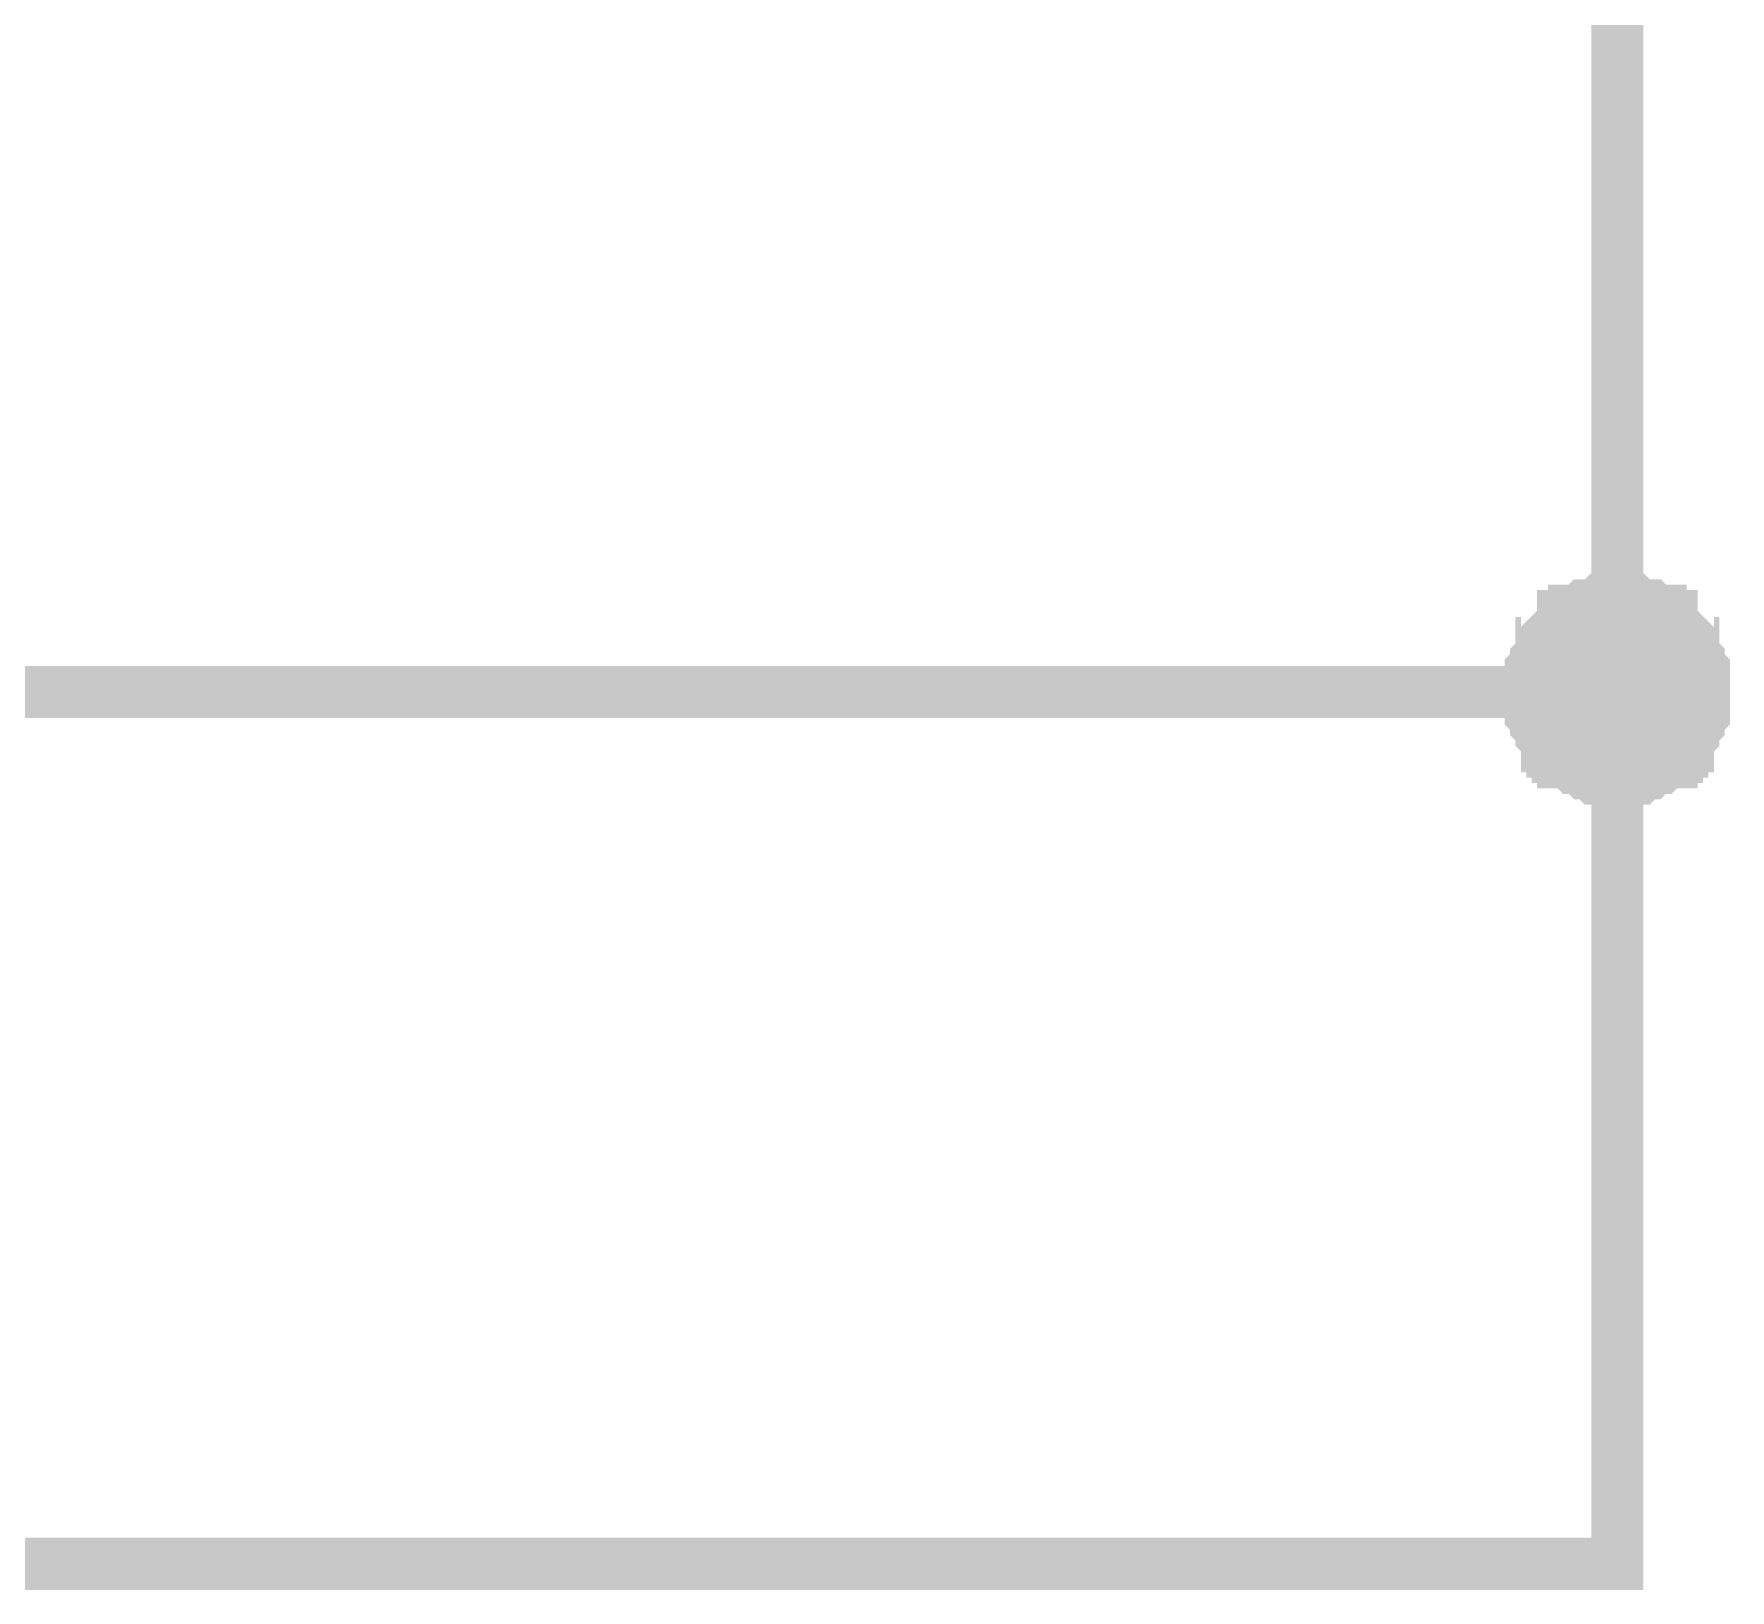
# Model space of a CAD drawing. Extents: x 260 to 1101, y 70 to 664.
# Drawn here: x 917.41 to 927.14, y 496.62 to 505.55 of the extents above; entities that cross this region are included whole.
import ezdxf

# ---------------------------------------------------------------- set-up
doc = ezdxf.new("R2010")
doc.units = 0
doc.header["$MEASUREMENT"] = 0
doc.layers.add('Sheet', color=255, linetype='CONTINUOUS')

msp = doc.modelspace()

# ---------------------------------------------------------------- linework, layer by layer
at = {"layer": 'Sheet'}
for points, const_width in [([(906.4902, 496.7711), (926.4904, 496.7711), (926.4904, 501.7729), (926.4904, 506.7747)], 0.2997), ([(925.9935, 501.7729), (925.9935, 501.804), (925.9935, 501.8351), (925.9935, 501.8351), (925.9935, 501.8661), (925.9935, 501.8972), (926.0245, 501.9283), (926.0245, 501.9593), (926.0245, 501.9593), (926.0556, 501.9904), (926.0556, 502.0215), (926.0556, 502.0525), (926.0866, 502.0525), (926.0866, 502.0836), (926.1177, 502.1147), (926.1177, 502.1147), (926.1487, 502.1457), (926.1487, 502.1457), (926.1798, 502.1768), (926.1798, 502.2079), (926.2109, 502.2079), (926.2419, 502.2079), (926.2419, 502.2389), (926.273, 502.2389), (926.304, 502.27), (926.304, 502.27), (926.3351, 502.27), (926.3661, 502.27), (926.3972, 502.3011), (926.4282, 502.3011), (926.4282, 502.3011), (926.4593, 502.3011), (926.4904, 502.3011)], 0.2997), ([(925.9935, 501.7729), (925.9935, 501.804), (925.9935, 501.8351), (925.9935, 501.8351), (925.9935, 501.8661), (925.9935, 501.8972), (926.0245, 501.9283), (926.0245, 501.9593), (926.0245, 501.9593), (926.0556, 501.9904), (926.0556, 502.0215), (926.0556, 502.0525), (926.0866, 502.0525), (926.0866, 502.0836), (926.1177, 502.1147), (926.1177, 502.1147), (926.1487, 502.1457), (926.1487, 502.1457), (926.1798, 502.1768), (926.1798, 502.2079), (926.2109, 502.2079), (926.2419, 502.2079), (926.2419, 502.2389), (926.273, 502.2389), (926.304, 502.27), (926.304, 502.27), (926.3351, 502.27), (926.3661, 502.27), (926.3972, 502.3011), (926.4282, 502.3011), (926.4282, 502.3011), (926.4593, 502.3011), (926.4904, 502.3011)], 0.2997), ([(925.9935, 501.7729), (925.9935, 501.804), (925.9935, 501.8351), (925.9935, 501.8351), (925.9935, 501.8661), (925.9935, 501.8972), (926.0245, 501.9283), (926.0245, 501.9593), (926.0245, 501.9593), (926.0556, 501.9904), (926.0556, 502.0215), (926.0556, 502.0525), (926.0866, 502.0525), (926.0866, 502.0836), (926.1177, 502.1147), (926.1177, 502.1147), (926.1487, 502.1457), (926.1487, 502.1457), (926.1798, 502.1768), (926.1798, 502.2079), (926.2109, 502.2079), (926.2419, 502.2079), (926.2419, 502.2389), (926.273, 502.2389), (926.304, 502.27), (926.304, 502.27), (926.3351, 502.27), (926.3661, 502.27), (926.3972, 502.3011), (926.4282, 502.3011), (926.4282, 502.3011), (926.4593, 502.3011), (926.4904, 502.3011)], 0.2997), ([(925.9935, 501.7729), (925.9935, 501.804), (925.9935, 501.8351), (925.9935, 501.8351), (925.9935, 501.8661), (925.9935, 501.8972), (926.0245, 501.9283), (926.0245, 501.9593), (926.0245, 501.9593), (926.0556, 501.9904), (926.0556, 502.0215), (926.0556, 502.0525), (926.0866, 502.0525), (926.0866, 502.0836), (926.1177, 502.1147), (926.1177, 502.1147), (926.1487, 502.1457), (926.1487, 502.1457), (926.1798, 502.1768), (926.1798, 502.2079), (926.2109, 502.2079), (926.2419, 502.2079), (926.2419, 502.2389), (926.273, 502.2389), (926.304, 502.27), (926.304, 502.27), (926.3351, 502.27), (926.3661, 502.27), (926.3972, 502.3011), (926.4282, 502.3011), (926.4282, 502.3011), (926.4593, 502.3011), (926.4904, 502.3011)], 0.2997), ([(926.4904, 502.3011), (926.4904, 502.3011)], 0.2997), ([(926.4904, 502.3011), (926.5214, 502.3011), (926.5525, 502.3011), (926.5525, 502.3011), (926.5835, 502.3011), (926.6146, 502.27), (926.6456, 502.27), (926.6767, 502.27), (926.6767, 502.27), (926.7078, 502.2389), (926.7388, 502.2389), (926.7388, 502.2079), (926.7699, 502.2079), (926.8009, 502.2079), (926.8009, 502.1768), (926.832, 502.1457), (926.832, 502.1457), (926.863, 502.1147), (926.863, 502.1147), (926.8941, 502.0836), (926.8941, 502.0525), (926.9251, 502.0525), (926.9251, 502.0215), (926.9251, 501.9904), (926.9562, 501.9593), (926.9562, 501.9593), (926.9562, 501.9283), (926.9873, 501.8972), (926.9873, 501.8661), (926.9873, 501.8351), (926.9873, 501.8351), (926.9873, 501.804), (926.9873, 501.7729)], 0.2997), ([(926.4904, 502.3011), (926.4904, 502.3011)], 0.2997), ([(926.4904, 502.3011), (926.5214, 502.3011), (926.5525, 502.3011), (926.5525, 502.3011), (926.5835, 502.3011), (926.6146, 502.27), (926.6456, 502.27), (926.6767, 502.27), (926.6767, 502.27), (926.7078, 502.2389), (926.7388, 502.2389), (926.7388, 502.2079), (926.7699, 502.2079), (926.8009, 502.2079), (926.8009, 502.1768), (926.832, 502.1457), (926.832, 502.1457), (926.863, 502.1147), (926.863, 502.1147), (926.8941, 502.0836), (926.8941, 502.0525), (926.9251, 502.0525), (926.9251, 502.0215), (926.9251, 501.9904), (926.9562, 501.9593), (926.9562, 501.9593), (926.9562, 501.9283), (926.9873, 501.8972), (926.9873, 501.8661), (926.9873, 501.8351), (926.9873, 501.8351), (926.9873, 501.804), (926.9873, 501.7729)], 0.2997), ([(926.4904, 502.3011), (926.4904, 502.3011)], 0.2997), ([(926.4904, 502.3011), (926.5214, 502.3011), (926.5525, 502.3011), (926.5525, 502.3011), (926.5835, 502.3011), (926.6146, 502.27), (926.6456, 502.27), (926.6767, 502.27), (926.6767, 502.27), (926.7078, 502.2389), (926.7388, 502.2389), (926.7388, 502.2079), (926.7699, 502.2079), (926.8009, 502.2079), (926.8009, 502.1768), (926.832, 502.1457), (926.832, 502.1457), (926.863, 502.1147), (926.863, 502.1147), (926.8941, 502.0836), (926.8941, 502.0525), (926.9251, 502.0525), (926.9251, 502.0215), (926.9251, 501.9904), (926.9562, 501.9593), (926.9562, 501.9593), (926.9562, 501.9283), (926.9873, 501.8972), (926.9873, 501.8661), (926.9873, 501.8351), (926.9873, 501.8351), (926.9873, 501.804), (926.9873, 501.7729)], 0.2997), ([(926.4904, 502.3011), (926.4904, 502.3011)], 0.2997), ([(926.4904, 502.3011), (926.5214, 502.3011), (926.5525, 502.3011), (926.5525, 502.3011), (926.5835, 502.3011), (926.6146, 502.27), (926.6456, 502.27), (926.6767, 502.27), (926.6767, 502.27), (926.7078, 502.2389), (926.7388, 502.2389), (926.7388, 502.2079), (926.7699, 502.2079), (926.8009, 502.2079), (926.8009, 502.1768), (926.832, 502.1457), (926.832, 502.1457), (926.863, 502.1147), (926.863, 502.1147), (926.8941, 502.0836), (926.8941, 502.0525), (926.9251, 502.0525), (926.9251, 502.0215), (926.9251, 501.9904), (926.9562, 501.9593), (926.9562, 501.9593), (926.9562, 501.9283), (926.9873, 501.8972), (926.9873, 501.8661), (926.9873, 501.8351), (926.9873, 501.8351), (926.9873, 501.804), (926.9873, 501.7729)], 0.2997), ([(925.9935, 501.7729), (925.9935, 501.804), (925.9935, 501.8351), (925.9935, 501.8351), (925.9935, 501.8661), (925.9935, 501.8972), (926.0245, 501.9283), (926.0245, 501.9593), (926.0245, 501.9593), (926.0556, 501.9904), (926.0556, 502.0215), (926.0556, 502.0525), (926.0866, 502.0525), (926.0866, 502.0836), (926.1177, 502.1147), (926.1177, 502.1147), (926.1487, 502.1457), (926.1487, 502.1457), (926.1798, 502.1768), (926.1798, 502.2079), (926.2109, 502.2079), (926.2419, 502.2079), (926.2419, 502.2389), (926.273, 502.2389), (926.304, 502.27), (926.304, 502.27), (926.3351, 502.27), (926.3661, 502.27), (926.3972, 502.3011), (926.4282, 502.3011), (926.4282, 502.3011), (926.4593, 502.3011), (926.4904, 502.3011)], 0.0991), ([(925.9935, 501.7729), (925.9935, 501.804), (925.9935, 501.8351), (925.9935, 501.8351), (925.9935, 501.8661), (925.9935, 501.8972), (926.0245, 501.9283), (926.0245, 501.9593), (926.0245, 501.9593), (926.0556, 501.9904), (926.0556, 502.0215), (926.0556, 502.0525), (926.0866, 502.0525), (926.0866, 502.0836), (926.1177, 502.1147), (926.1177, 502.1147), (926.1487, 502.1457), (926.1487, 502.1457), (926.1798, 502.1768), (926.1798, 502.2079), (926.2109, 502.2079), (926.2419, 502.2079), (926.2419, 502.2389), (926.273, 502.2389), (926.304, 502.27), (926.304, 502.27), (926.3351, 502.27), (926.3661, 502.27), (926.3972, 502.3011), (926.4282, 502.3011), (926.4282, 502.3011), (926.4593, 502.3011), (926.4904, 502.3011)], 0.0991), ([(925.9935, 501.7729), (925.9935, 501.804), (925.9935, 501.8351), (925.9935, 501.8351), (925.9935, 501.8661), (925.9935, 501.8972), (926.0245, 501.9283), (926.0245, 501.9593), (926.0245, 501.9593), (926.0556, 501.9904), (926.0556, 502.0215), (926.0556, 502.0525), (926.0866, 502.0525), (926.0866, 502.0836), (926.1177, 502.1147), (926.1177, 502.1147), (926.1487, 502.1457), (926.1487, 502.1457), (926.1798, 502.1768), (926.1798, 502.2079), (926.2109, 502.2079), (926.2419, 502.2079), (926.2419, 502.2389), (926.273, 502.2389), (926.304, 502.27), (926.304, 502.27), (926.3351, 502.27), (926.3661, 502.27), (926.3972, 502.3011), (926.4282, 502.3011), (926.4282, 502.3011), (926.4593, 502.3011), (926.4904, 502.3011)], 0.0991), ([(925.9935, 501.7729), (925.9935, 501.804), (925.9935, 501.8351), (925.9935, 501.8351), (925.9935, 501.8661), (925.9935, 501.8972), (926.0245, 501.9283), (926.0245, 501.9593), (926.0245, 501.9593), (926.0556, 501.9904), (926.0556, 502.0215), (926.0556, 502.0525), (926.0866, 502.0525), (926.0866, 502.0836), (926.1177, 502.1147), (926.1177, 502.1147), (926.1487, 502.1457), (926.1487, 502.1457), (926.1798, 502.1768), (926.1798, 502.2079), (926.2109, 502.2079), (926.2419, 502.2079), (926.2419, 502.2389), (926.273, 502.2389), (926.304, 502.27), (926.304, 502.27), (926.3351, 502.27), (926.3661, 502.27), (926.3972, 502.3011), (926.4282, 502.3011), (926.4282, 502.3011), (926.4593, 502.3011), (926.4904, 502.3011)], 0.0991), ([(926.4904, 502.3011), (926.4904, 502.3011)], 0.0991), ([(926.4904, 502.3011), (926.5214, 502.3011), (926.5525, 502.3011), (926.5525, 502.3011), (926.5835, 502.3011), (926.6146, 502.27), (926.6456, 502.27), (926.6767, 502.27), (926.6767, 502.27), (926.7078, 502.2389), (926.7388, 502.2389), (926.7388, 502.2079), (926.7699, 502.2079), (926.8009, 502.2079), (926.8009, 502.1768), (926.832, 502.1457), (926.832, 502.1457), (926.863, 502.1147), (926.863, 502.1147), (926.8941, 502.0836), (926.8941, 502.0525), (926.9251, 502.0525), (926.9251, 502.0215), (926.9251, 501.9904), (926.9562, 501.9593), (926.9562, 501.9593), (926.9562, 501.9283), (926.9873, 501.8972), (926.9873, 501.8661), (926.9873, 501.8351), (926.9873, 501.8351), (926.9873, 501.804), (926.9873, 501.7729)], 0.0991), ([(926.4904, 502.3011), (926.4904, 502.3011)], 0.0991), ([(926.4904, 502.3011), (926.5214, 502.3011), (926.5525, 502.3011), (926.5525, 502.3011), (926.5835, 502.3011), (926.6146, 502.27), (926.6456, 502.27), (926.6767, 502.27), (926.6767, 502.27), (926.7078, 502.2389), (926.7388, 502.2389), (926.7388, 502.2079), (926.7699, 502.2079), (926.8009, 502.2079), (926.8009, 502.1768), (926.832, 502.1457), (926.832, 502.1457), (926.863, 502.1147), (926.863, 502.1147), (926.8941, 502.0836), (926.8941, 502.0525), (926.9251, 502.0525), (926.9251, 502.0215), (926.9251, 501.9904), (926.9562, 501.9593), (926.9562, 501.9593), (926.9562, 501.9283), (926.9873, 501.8972), (926.9873, 501.8661), (926.9873, 501.8351), (926.9873, 501.8351), (926.9873, 501.804), (926.9873, 501.7729)], 0.0991), ([(926.4904, 502.3011), (926.4904, 502.3011)], 0.0991), ([(926.4904, 502.3011), (926.5214, 502.3011), (926.5525, 502.3011), (926.5525, 502.3011), (926.5835, 502.3011), (926.6146, 502.27), (926.6456, 502.27), (926.6767, 502.27), (926.6767, 502.27), (926.7078, 502.2389), (926.7388, 502.2389), (926.7388, 502.2079), (926.7699, 502.2079), (926.8009, 502.2079), (926.8009, 502.1768), (926.832, 502.1457), (926.832, 502.1457), (926.863, 502.1147), (926.863, 502.1147), (926.8941, 502.0836), (926.8941, 502.0525), (926.9251, 502.0525), (926.9251, 502.0215), (926.9251, 501.9904), (926.9562, 501.9593), (926.9562, 501.9593), (926.9562, 501.9283), (926.9873, 501.8972), (926.9873, 501.8661), (926.9873, 501.8351), (926.9873, 501.8351), (926.9873, 501.804), (926.9873, 501.7729)], 0.0991), ([(926.4904, 502.3011), (926.4904, 502.3011)], 0.0991), ([(926.4904, 502.3011), (926.5214, 502.3011), (926.5525, 502.3011), (926.5525, 502.3011), (926.5835, 502.3011), (926.6146, 502.27), (926.6456, 502.27), (926.6767, 502.27), (926.6767, 502.27), (926.7078, 502.2389), (926.7388, 502.2389), (926.7388, 502.2079), (926.7699, 502.2079), (926.8009, 502.2079), (926.8009, 502.1768), (926.832, 502.1457), (926.832, 502.1457), (926.863, 502.1147), (926.863, 502.1147), (926.8941, 502.0836), (926.8941, 502.0525), (926.9251, 502.0525), (926.9251, 502.0215), (926.9251, 501.9904), (926.9562, 501.9593), (926.9562, 501.9593), (926.9562, 501.9283), (926.9873, 501.8972), (926.9873, 501.8661), (926.9873, 501.8351), (926.9873, 501.8351), (926.9873, 501.804), (926.9873, 501.7729)], 0.0991), ([(906.4902, 501.7729), (926.4904, 501.7729)], 0.2997), ([(926.4904, 501.2758), (926.4593, 501.2758), (926.4282, 501.2758), (926.4282, 501.2758), (926.3972, 501.2758), (926.3661, 501.2758), (926.3351, 501.3069), (926.304, 501.3069), (926.304, 501.3069), (926.273, 501.338), (926.2419, 501.338), (926.2419, 501.338), (926.2109, 501.3691), (926.1798, 501.3691), (926.1798, 501.4001), (926.1487, 501.4001), (926.1487, 501.4312), (926.1177, 501.4312), (926.1177, 501.4623), (926.0866, 501.4623), (926.0866, 501.4933), (926.0556, 501.5244), (926.0556, 501.5244), (926.0556, 501.5555), (926.0245, 501.5865), (926.0245, 501.5865), (926.0245, 501.6176), (925.9935, 501.6487), (925.9935, 501.6797), (925.9935, 501.7108), (925.9935, 501.7108), (925.9935, 501.7419), (925.9935, 501.7729)], 0.2997), ([(925.9935, 501.7729), (925.9935, 501.7729)], 0.2997), ([(926.4904, 501.2758), (926.4593, 501.2758), (926.4282, 501.2758), (926.4282, 501.2758), (926.3972, 501.2758), (926.3661, 501.2758), (926.3351, 501.3069), (926.304, 501.3069), (926.304, 501.3069), (926.273, 501.338), (926.2419, 501.338), (926.2419, 501.338), (926.2109, 501.3691), (926.1798, 501.3691), (926.1798, 501.4001), (926.1487, 501.4001), (926.1487, 501.4312), (926.1177, 501.4312), (926.1177, 501.4623), (926.0866, 501.4623), (926.0866, 501.4933), (926.0556, 501.5244), (926.0556, 501.5244), (926.0556, 501.5555), (926.0245, 501.5865), (926.0245, 501.5865), (926.0245, 501.6176), (925.9935, 501.6487), (925.9935, 501.6797), (925.9935, 501.7108), (925.9935, 501.7108), (925.9935, 501.7419), (925.9935, 501.7729)], 0.2997), ([(925.9935, 501.7729), (925.9935, 501.7729)], 0.2997), ([(926.4904, 501.2758), (926.4593, 501.2758), (926.4282, 501.2758), (926.4282, 501.2758), (926.3972, 501.2758), (926.3661, 501.2758), (926.3351, 501.3069), (926.304, 501.3069), (926.304, 501.3069), (926.273, 501.338), (926.2419, 501.338), (926.2419, 501.338), (926.2109, 501.3691), (926.1798, 501.3691), (926.1798, 501.4001), (926.1487, 501.4001), (926.1487, 501.4312), (926.1177, 501.4312), (926.1177, 501.4623), (926.0866, 501.4623), (926.0866, 501.4933), (926.0556, 501.5244), (926.0556, 501.5244), (926.0556, 501.5555), (926.0245, 501.5865), (926.0245, 501.5865), (926.0245, 501.6176), (925.9935, 501.6487), (925.9935, 501.6797), (925.9935, 501.7108), (925.9935, 501.7108), (925.9935, 501.7419), (925.9935, 501.7729)], 0.2997), ([(925.9935, 501.7729), (925.9935, 501.7729)], 0.2997), ([(926.4904, 501.2758), (926.4593, 501.2758), (926.4282, 501.2758), (926.4282, 501.2758), (926.3972, 501.2758), (926.3661, 501.2758), (926.3351, 501.3069), (926.304, 501.3069), (926.304, 501.3069), (926.273, 501.338), (926.2419, 501.338), (926.2419, 501.338), (926.2109, 501.3691), (926.1798, 501.3691), (926.1798, 501.4001), (926.1487, 501.4001), (926.1487, 501.4312), (926.1177, 501.4312), (926.1177, 501.4623), (926.0866, 501.4623), (926.0866, 501.4933), (926.0556, 501.5244), (926.0556, 501.5244), (926.0556, 501.5555), (926.0245, 501.5865), (926.0245, 501.5865), (926.0245, 501.6176), (925.9935, 501.6487), (925.9935, 501.6797), (925.9935, 501.7108), (925.9935, 501.7108), (925.9935, 501.7419), (925.9935, 501.7729)], 0.2997), ([(925.9935, 501.7729), (925.9935, 501.7729)], 0.2997), ([(926.9873, 501.7729), (926.9873, 501.7419), (926.9873, 501.7108), (926.9873, 501.7108), (926.9873, 501.6797), (926.9873, 501.6487), (926.9562, 501.6176), (926.9562, 501.5865), (926.9562, 501.5865), (926.9251, 501.5555), (926.9251, 501.5244), (926.9251, 501.5244), (926.8941, 501.4933), (926.8941, 501.4623), (926.863, 501.4623), (926.863, 501.4312), (926.832, 501.4312), (926.832, 501.4001), (926.8009, 501.4001), (926.8009, 501.3691), (926.7699, 501.3691), (926.7388, 501.338), (926.7388, 501.338), (926.7078, 501.338), (926.6767, 501.3069), (926.6767, 501.3069), (926.6456, 501.3069), (926.6146, 501.2758), (926.5835, 501.2758), (926.5525, 501.2758), (926.5525, 501.2758), (926.5214, 501.2758), (926.4904, 501.2758)], 0.2997), ([(926.9873, 501.7729), (926.9873, 501.7419), (926.9873, 501.7108), (926.9873, 501.7108), (926.9873, 501.6797), (926.9873, 501.6487), (926.9562, 501.6176), (926.9562, 501.5865), (926.9562, 501.5865), (926.9251, 501.5555), (926.9251, 501.5244), (926.9251, 501.5244), (926.8941, 501.4933), (926.8941, 501.4623), (926.863, 501.4623), (926.863, 501.4312), (926.832, 501.4312), (926.832, 501.4001), (926.8009, 501.4001), (926.8009, 501.3691), (926.7699, 501.3691), (926.7388, 501.338), (926.7388, 501.338), (926.7078, 501.338), (926.6767, 501.3069), (926.6767, 501.3069), (926.6456, 501.3069), (926.6146, 501.2758), (926.5835, 501.2758), (926.5525, 501.2758), (926.5525, 501.2758), (926.5214, 501.2758), (926.4904, 501.2758)], 0.2997), ([(926.9873, 501.7729), (926.9873, 501.7419), (926.9873, 501.7108), (926.9873, 501.7108), (926.9873, 501.6797), (926.9873, 501.6487), (926.9562, 501.6176), (926.9562, 501.5865), (926.9562, 501.5865), (926.9251, 501.5555), (926.9251, 501.5244), (926.9251, 501.5244), (926.8941, 501.4933), (926.8941, 501.4623), (926.863, 501.4623), (926.863, 501.4312), (926.832, 501.4312), (926.832, 501.4001), (926.8009, 501.4001), (926.8009, 501.3691), (926.7699, 501.3691), (926.7388, 501.338), (926.7388, 501.338), (926.7078, 501.338), (926.6767, 501.3069), (926.6767, 501.3069), (926.6456, 501.3069), (926.6146, 501.2758), (926.5835, 501.2758), (926.5525, 501.2758), (926.5525, 501.2758), (926.5214, 501.2758), (926.4904, 501.2758)], 0.2997), ([(926.9873, 501.7729), (926.9873, 501.7419), (926.9873, 501.7108), (926.9873, 501.7108), (926.9873, 501.6797), (926.9873, 501.6487), (926.9562, 501.6176), (926.9562, 501.5865), (926.9562, 501.5865), (926.9251, 501.5555), (926.9251, 501.5244), (926.9251, 501.5244), (926.8941, 501.4933), (926.8941, 501.4623), (926.863, 501.4623), (926.863, 501.4312), (926.832, 501.4312), (926.832, 501.4001), (926.8009, 501.4001), (926.8009, 501.3691), (926.7699, 501.3691), (926.7388, 501.338), (926.7388, 501.338), (926.7078, 501.338), (926.6767, 501.3069), (926.6767, 501.3069), (926.6456, 501.3069), (926.6146, 501.2758), (926.5835, 501.2758), (926.5525, 501.2758), (926.5525, 501.2758), (926.5214, 501.2758), (926.4904, 501.2758)], 0.2997), ([(926.9873, 501.7729), (926.9873, 501.7729), (926.9873, 501.7729), (926.9873, 501.7729), (926.9873, 501.7729), (926.9873, 501.7729), (926.9873, 501.7729), (926.9873, 501.7729), (926.9873, 501.7729), (926.9873, 501.7729), (926.9873, 501.7729), (926.9873, 501.7729), (926.9873, 501.7729), (926.9873, 501.7729), (926.9873, 501.7729), (926.9873, 501.7729), (926.9873, 501.7729), (926.9873, 501.7729), (926.9873, 501.7729), (926.9873, 501.7729), (926.9873, 501.7729), (926.9873, 501.7729), (926.9873, 501.7729), (926.9873, 501.7729), (926.9873, 501.7729), (926.9873, 501.7729), (926.9873, 501.7729), (926.9873, 501.7729), (926.9873, 501.7729), (926.9873, 501.7729), (926.9873, 501.7729), (926.9873, 501.7729), (926.9873, 501.7729)], 0.2997), ([(926.9873, 501.7729), (926.9873, 501.7729)], 0.2997), ([(926.9873, 501.7729), (926.9873, 501.7729), (926.9873, 501.7729), (926.9873, 501.7729), (926.9873, 501.7729), (926.9873, 501.7729), (926.9873, 501.7729), (926.9873, 501.7729), (926.9873, 501.7729), (926.9873, 501.7729), (926.9873, 501.7729), (926.9873, 501.7729), (926.9873, 501.7729), (926.9873, 501.7729), (926.9873, 501.7729), (926.9873, 501.7729), (926.9873, 501.7729), (926.9873, 501.7729), (926.9873, 501.7729), (926.9873, 501.7729), (926.9873, 501.7729), (926.9873, 501.7729), (926.9873, 501.7729), (926.9873, 501.7729), (926.9873, 501.7729), (926.9873, 501.7729), (926.9873, 501.7729), (926.9873, 501.7729), (926.9873, 501.7729), (926.9873, 501.7729), (926.9873, 501.7729), (926.9873, 501.7729), (926.9873, 501.7729)], 0.2997), ([(926.9873, 501.7729), (926.9873, 501.7729)], 0.2997), ([(926.9873, 501.7729), (926.9873, 501.7729), (926.9873, 501.7729), (926.9873, 501.7729), (926.9873, 501.7729), (926.9873, 501.7729), (926.9873, 501.7729), (926.9873, 501.7729), (926.9873, 501.7729), (926.9873, 501.7729), (926.9873, 501.7729), (926.9873, 501.7729), (926.9873, 501.7729), (926.9873, 501.7729), (926.9873, 501.7729), (926.9873, 501.7729), (926.9873, 501.7729), (926.9873, 501.7729), (926.9873, 501.7729), (926.9873, 501.7729), (926.9873, 501.7729), (926.9873, 501.7729), (926.9873, 501.7729), (926.9873, 501.7729), (926.9873, 501.7729), (926.9873, 501.7729), (926.9873, 501.7729), (926.9873, 501.7729), (926.9873, 501.7729), (926.9873, 501.7729), (926.9873, 501.7729), (926.9873, 501.7729), (926.9873, 501.7729)], 0.2997), ([(926.9873, 501.7729), (926.9873, 501.7729)], 0.2997), ([(926.9873, 501.7729), (926.9873, 501.7729), (926.9873, 501.7729), (926.9873, 501.7729), (926.9873, 501.7729), (926.9873, 501.7729), (926.9873, 501.7729), (926.9873, 501.7729), (926.9873, 501.7729), (926.9873, 501.7729), (926.9873, 501.7729), (926.9873, 501.7729), (926.9873, 501.7729), (926.9873, 501.7729), (926.9873, 501.7729), (926.9873, 501.7729), (926.9873, 501.7729), (926.9873, 501.7729), (926.9873, 501.7729), (926.9873, 501.7729), (926.9873, 501.7729), (926.9873, 501.7729), (926.9873, 501.7729), (926.9873, 501.7729), (926.9873, 501.7729), (926.9873, 501.7729), (926.9873, 501.7729), (926.9873, 501.7729), (926.9873, 501.7729), (926.9873, 501.7729), (926.9873, 501.7729), (926.9873, 501.7729), (926.9873, 501.7729)], 0.2997), ([(926.9873, 501.7729), (926.9873, 501.7729)], 0.2997), ([(926.4904, 501.2758), (926.4593, 501.2758), (926.4282, 501.2758), (926.4282, 501.2758), (926.3972, 501.2758), (926.3661, 501.2758), (926.3351, 501.3069), (926.304, 501.3069), (926.304, 501.3069), (926.273, 501.338), (926.2419, 501.338), (926.2419, 501.338), (926.2109, 501.3691), (926.1798, 501.3691), (926.1798, 501.4001), (926.1487, 501.4001), (926.1487, 501.4312), (926.1177, 501.4312), (926.1177, 501.4623), (926.0866, 501.4623), (926.0866, 501.4933), (926.0556, 501.5244), (926.0556, 501.5244), (926.0556, 501.5555), (926.0245, 501.5865), (926.0245, 501.5865), (926.0245, 501.6176), (925.9935, 501.6487), (925.9935, 501.6797), (925.9935, 501.7108), (925.9935, 501.7108), (925.9935, 501.7419), (925.9935, 501.7729)], 0.0991), ([(925.9935, 501.7729), (925.9935, 501.7729)], 0.0991), ([(926.4904, 501.2758), (926.4593, 501.2758), (926.4282, 501.2758), (926.4282, 501.2758), (926.3972, 501.2758), (926.3661, 501.2758), (926.3351, 501.3069), (926.304, 501.3069), (926.304, 501.3069), (926.273, 501.338), (926.2419, 501.338), (926.2419, 501.338), (926.2109, 501.3691), (926.1798, 501.3691), (926.1798, 501.4001), (926.1487, 501.4001), (926.1487, 501.4312), (926.1177, 501.4312), (926.1177, 501.4623), (926.0866, 501.4623), (926.0866, 501.4933), (926.0556, 501.5244), (926.0556, 501.5244), (926.0556, 501.5555), (926.0245, 501.5865), (926.0245, 501.5865), (926.0245, 501.6176), (925.9935, 501.6487), (925.9935, 501.6797), (925.9935, 501.7108), (925.9935, 501.7108), (925.9935, 501.7419), (925.9935, 501.7729)], 0.0991), ([(925.9935, 501.7729), (925.9935, 501.7729)], 0.0991), ([(926.4904, 501.2758), (926.4593, 501.2758), (926.4282, 501.2758), (926.4282, 501.2758), (926.3972, 501.2758), (926.3661, 501.2758), (926.3351, 501.3069), (926.304, 501.3069), (926.304, 501.3069), (926.273, 501.338), (926.2419, 501.338), (926.2419, 501.338), (926.2109, 501.3691), (926.1798, 501.3691), (926.1798, 501.4001), (926.1487, 501.4001), (926.1487, 501.4312), (926.1177, 501.4312), (926.1177, 501.4623), (926.0866, 501.4623), (926.0866, 501.4933), (926.0556, 501.5244), (926.0556, 501.5244), (926.0556, 501.5555), (926.0245, 501.5865), (926.0245, 501.5865), (926.0245, 501.6176), (925.9935, 501.6487), (925.9935, 501.6797), (925.9935, 501.7108), (925.9935, 501.7108), (925.9935, 501.7419), (925.9935, 501.7729)], 0.0991), ([(925.9935, 501.7729), (925.9935, 501.7729)], 0.0991), ([(926.4904, 501.2758), (926.4593, 501.2758), (926.4282, 501.2758), (926.4282, 501.2758), (926.3972, 501.2758), (926.3661, 501.2758), (926.3351, 501.3069), (926.304, 501.3069), (926.304, 501.3069), (926.273, 501.338), (926.2419, 501.338), (926.2419, 501.338), (926.2109, 501.3691), (926.1798, 501.3691), (926.1798, 501.4001), (926.1487, 501.4001), (926.1487, 501.4312), (926.1177, 501.4312), (926.1177, 501.4623), (926.0866, 501.4623), (926.0866, 501.4933), (926.0556, 501.5244), (926.0556, 501.5244), (926.0556, 501.5555), (926.0245, 501.5865), (926.0245, 501.5865), (926.0245, 501.6176), (925.9935, 501.6487), (925.9935, 501.6797), (925.9935, 501.7108), (925.9935, 501.7108), (925.9935, 501.7419), (925.9935, 501.7729)], 0.0991), ([(925.9935, 501.7729), (925.9935, 501.7729)], 0.0991), ([(926.9873, 501.7729), (926.9873, 501.7419), (926.9873, 501.7108), (926.9873, 501.7108), (926.9873, 501.6797), (926.9873, 501.6487), (926.9562, 501.6176), (926.9562, 501.5865), (926.9562, 501.5865), (926.9251, 501.5555), (926.9251, 501.5244), (926.9251, 501.5244), (926.8941, 501.4933), (926.8941, 501.4623), (926.863, 501.4623), (926.863, 501.4312), (926.832, 501.4312), (926.832, 501.4001), (926.8009, 501.4001), (926.8009, 501.3691), (926.7699, 501.3691), (926.7388, 501.338), (926.7388, 501.338), (926.7078, 501.338), (926.6767, 501.3069), (926.6767, 501.3069), (926.6456, 501.3069), (926.6146, 501.2758), (926.5835, 501.2758), (926.5525, 501.2758), (926.5525, 501.2758), (926.5214, 501.2758), (926.4904, 501.2758)], 0.0991), ([(926.9873, 501.7729), (926.9873, 501.7419), (926.9873, 501.7108), (926.9873, 501.7108), (926.9873, 501.6797), (926.9873, 501.6487), (926.9562, 501.6176), (926.9562, 501.5865), (926.9562, 501.5865), (926.9251, 501.5555), (926.9251, 501.5244), (926.9251, 501.5244), (926.8941, 501.4933), (926.8941, 501.4623), (926.863, 501.4623), (926.863, 501.4312), (926.832, 501.4312), (926.832, 501.4001), (926.8009, 501.4001), (926.8009, 501.3691), (926.7699, 501.3691), (926.7388, 501.338), (926.7388, 501.338), (926.7078, 501.338), (926.6767, 501.3069), (926.6767, 501.3069), (926.6456, 501.3069), (926.6146, 501.2758), (926.5835, 501.2758), (926.5525, 501.2758), (926.5525, 501.2758), (926.5214, 501.2758), (926.4904, 501.2758)], 0.0991), ([(926.9873, 501.7729), (926.9873, 501.7419), (926.9873, 501.7108), (926.9873, 501.7108), (926.9873, 501.6797), (926.9873, 501.6487), (926.9562, 501.6176), (926.9562, 501.5865), (926.9562, 501.5865), (926.9251, 501.5555), (926.9251, 501.5244), (926.9251, 501.5244), (926.8941, 501.4933), (926.8941, 501.4623), (926.863, 501.4623), (926.863, 501.4312), (926.832, 501.4312), (926.832, 501.4001), (926.8009, 501.4001), (926.8009, 501.3691), (926.7699, 501.3691), (926.7388, 501.338), (926.7388, 501.338), (926.7078, 501.338), (926.6767, 501.3069), (926.6767, 501.3069), (926.6456, 501.3069), (926.6146, 501.2758), (926.5835, 501.2758), (926.5525, 501.2758), (926.5525, 501.2758), (926.5214, 501.2758), (926.4904, 501.2758)], 0.0991), ([(926.9873, 501.7729), (926.9873, 501.7419), (926.9873, 501.7108), (926.9873, 501.7108), (926.9873, 501.6797), (926.9873, 501.6487), (926.9562, 501.6176), (926.9562, 501.5865), (926.9562, 501.5865), (926.9251, 501.5555), (926.9251, 501.5244), (926.9251, 501.5244), (926.8941, 501.4933), (926.8941, 501.4623), (926.863, 501.4623), (926.863, 501.4312), (926.832, 501.4312), (926.832, 501.4001), (926.8009, 501.4001), (926.8009, 501.3691), (926.7699, 501.3691), (926.7388, 501.338), (926.7388, 501.338), (926.7078, 501.338), (926.6767, 501.3069), (926.6767, 501.3069), (926.6456, 501.3069), (926.6146, 501.2758), (926.5835, 501.2758), (926.5525, 501.2758), (926.5525, 501.2758), (926.5214, 501.2758), (926.4904, 501.2758)], 0.0991), ([(926.9873, 501.7729), (926.9873, 501.7729), (926.9873, 501.7729), (926.9873, 501.7729), (926.9873, 501.7729), (926.9873, 501.7729), (926.9873, 501.7729), (926.9873, 501.7729), (926.9873, 501.7729), (926.9873, 501.7729), (926.9873, 501.7729), (926.9873, 501.7729), (926.9873, 501.7729), (926.9873, 501.7729), (926.9873, 501.7729), (926.9873, 501.7729), (926.9873, 501.7729), (926.9873, 501.7729), (926.9873, 501.7729), (926.9873, 501.7729), (926.9873, 501.7729), (926.9873, 501.7729), (926.9873, 501.7729), (926.9873, 501.7729), (926.9873, 501.7729), (926.9873, 501.7729), (926.9873, 501.7729), (926.9873, 501.7729), (926.9873, 501.7729), (926.9873, 501.7729), (926.9873, 501.7729), (926.9873, 501.7729), (926.9873, 501.7729)], 0.0991), ([(926.9873, 501.7729), (926.9873, 501.7729)], 0.0991), ([(926.9873, 501.7729), (926.9873, 501.7729), (926.9873, 501.7729), (926.9873, 501.7729), (926.9873, 501.7729), (926.9873, 501.7729), (926.9873, 501.7729), (926.9873, 501.7729), (926.9873, 501.7729), (926.9873, 501.7729), (926.9873, 501.7729), (926.9873, 501.7729), (926.9873, 501.7729), (926.9873, 501.7729), (926.9873, 501.7729), (926.9873, 501.7729), (926.9873, 501.7729), (926.9873, 501.7729), (926.9873, 501.7729), (926.9873, 501.7729), (926.9873, 501.7729), (926.9873, 501.7729), (926.9873, 501.7729), (926.9873, 501.7729), (926.9873, 501.7729), (926.9873, 501.7729), (926.9873, 501.7729), (926.9873, 501.7729), (926.9873, 501.7729), (926.9873, 501.7729), (926.9873, 501.7729), (926.9873, 501.7729), (926.9873, 501.7729)], 0.0991), ([(926.9873, 501.7729), (926.9873, 501.7729)], 0.0991), ([(926.9873, 501.7729), (926.9873, 501.7729), (926.9873, 501.7729), (926.9873, 501.7729), (926.9873, 501.7729), (926.9873, 501.7729), (926.9873, 501.7729), (926.9873, 501.7729), (926.9873, 501.7729), (926.9873, 501.7729), (926.9873, 501.7729), (926.9873, 501.7729), (926.9873, 501.7729), (926.9873, 501.7729), (926.9873, 501.7729), (926.9873, 501.7729), (926.9873, 501.7729), (926.9873, 501.7729), (926.9873, 501.7729), (926.9873, 501.7729), (926.9873, 501.7729), (926.9873, 501.7729), (926.9873, 501.7729), (926.9873, 501.7729), (926.9873, 501.7729), (926.9873, 501.7729), (926.9873, 501.7729), (926.9873, 501.7729), (926.9873, 501.7729), (926.9873, 501.7729), (926.9873, 501.7729), (926.9873, 501.7729), (926.9873, 501.7729)], 0.0991), ([(926.9873, 501.7729), (926.9873, 501.7729)], 0.0991), ([(926.9873, 501.7729), (926.9873, 501.7729), (926.9873, 501.7729), (926.9873, 501.7729), (926.9873, 501.7729), (926.9873, 501.7729), (926.9873, 501.7729), (926.9873, 501.7729), (926.9873, 501.7729), (926.9873, 501.7729), (926.9873, 501.7729), (926.9873, 501.7729), (926.9873, 501.7729), (926.9873, 501.7729), (926.9873, 501.7729), (926.9873, 501.7729), (926.9873, 501.7729), (926.9873, 501.7729), (926.9873, 501.7729), (926.9873, 501.7729), (926.9873, 501.7729), (926.9873, 501.7729), (926.9873, 501.7729), (926.9873, 501.7729), (926.9873, 501.7729), (926.9873, 501.7729), (926.9873, 501.7729), (926.9873, 501.7729), (926.9873, 501.7729), (926.9873, 501.7729), (926.9873, 501.7729), (926.9873, 501.7729), (926.9873, 501.7729)], 0.0991), ([(926.9873, 501.7729), (926.9873, 501.7729)], 0.0991)]:
    msp.add_lwpolyline(points, dxfattribs=dict(at, const_width=const_width))
at = {"layer": 'Sheet', "const_width": 0.508}
msp.add_lwpolyline([(926.3091, 501.7971, 1), (926.8171, 501.7971, 1)], format="xyb", close=True, dxfattribs=at)

doc.saveas('drawing.dxf')
